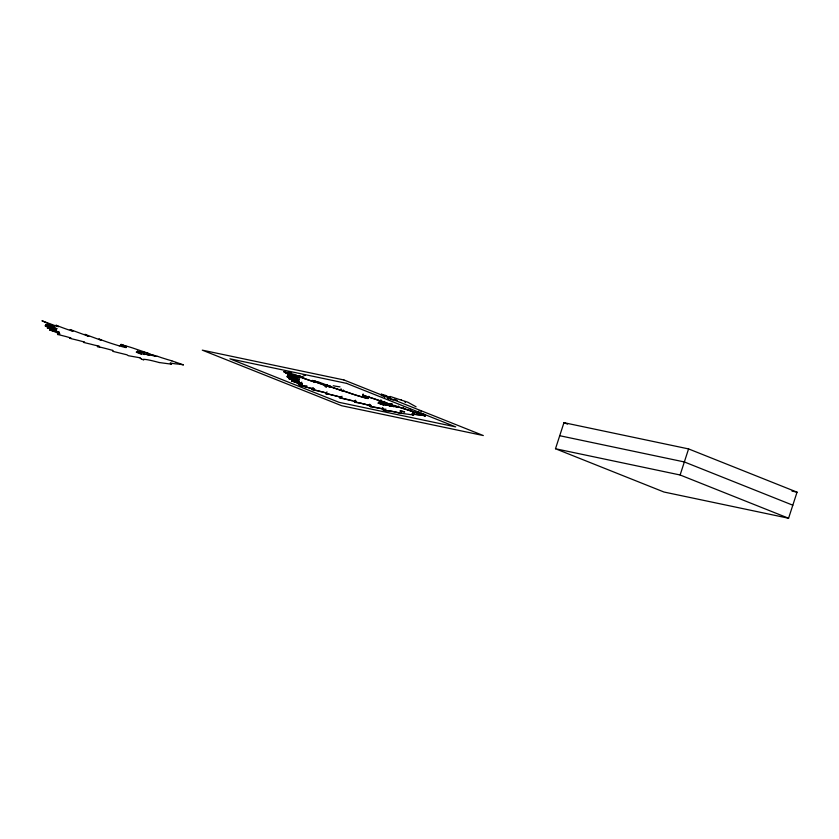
<?xml version="1.0" encoding="UTF-8"?>
<svg xmlns="http://www.w3.org/2000/svg" width="839" height="839" viewBox="0 0 839 839"><rect width="100%" height="100%" fill="white"/><g stroke="black" fill="none" stroke-linecap="round" stroke-linejoin="round"><path stroke-width="1.26" d="M368.856 396.291L368.468 397.487L367.335 397.256A9.114 0.766 18 0 1 363.665 396.291L363.686 394.97M413.554 415.106C411.666 414.476 414.623 416.123 413.711 413.805M386.433 396.417L386.622 395.84L381.231 394.141L384.314 395.662L381.294 395.557M314.499 388.667C311.321 388.499 311.573 390.513 313.377 387.754M378.263 403.045L381.64 403.874L381.976 402.846L384.346 403.58L384.755 402.311M287.567 375.589L287.19 376.753A21.562 1.804 18 0 1 292.14 378.515L294.227 379.291M292.433 377.183L287.756 375.453L288.123 374.33M295.737 381.158L293.482 380.256A10.12 0.849 18 0 0 291.636 379.564L289.056 378.672L289.35 377.781L290.85 377.99M302.04 383.255L301.631 384.514L295.831 382.343A7.09 0.598 18 0 0 293.828 381.63L291.532 380.875L292.633 379.815M293.587 378.326A17.22 1.437 18 0 1 298.852 379.627A7.509 0.629 18 0 1 296.44 378.788L289.833 376.176A6.838 0.577 18 0 0 288.207 375.61L287.756 375.453A8.327 0.692 18 0 0 290.042 376.071L296.796 377.592L297.205 376.344M300.928 376.417C301.295 379.322 295.968 374.75 299.334 375.998M296.062 380.403L297.426 380.728A16.381 1.374 18 0 1 298.621 381.021L299.292 378.494M299.838 384.199L297.866 383.57L298.264 382.353M301.704 382.133L301.337 383.245L291.532 380.875L297.121 382.846M300.698 383.528L299.355 384.902L301.956 384.87L302.334 383.717M315.412 381.063L315.034 382.217L312.181 380.497L318.715 382.049M328.72 394.162L326.014 393.785L326.476 392.662M324.599 392.463L326.581 393.009L326.969 391.823M325.679 384.556L331.038 386.527L330.776 387.324L312.181 380.497L315.034 382.217L305.333 378.945M343.508 390.03C343.885 392.117 339.952 390.198 341.169 388.918M342.008 396.26C341.861 397.476 337.593 398.2 340.372 396.784M354.121 401.168C355.212 401.619 353.859 402.112 355.411 400.182M361.106 403.318L354.813 402.29L354.813 400.822M363.402 394.802L362.521 395.945L368.468 397.487L366.591 396.784A6.293 0.524 18 0 1 365.133 396.239L362.742 395.179L363.13 393.984M368.51 396.732L368.447 398.399L366.748 398.284A11.557 0.965 18 0 1 364.871 397.822L363.098 397.35M368.258 405.09L369.254 405.363L369.632 404.199M383.14 409.747L381.986 408.719L372.946 406.779A26.397 2.213 18 0 0 370.439 406.663C367.241 403.989 370.639 408.1 370.964 405.415M382.983 402.374L382.553 403.716L378.976 402.678L381.63 403.79L378.976 402.678L379.438 401.252M378.976 402.678L382.553 403.716L379.333 402.185L379.7 401.042M391.53 403.496L391.163 404.65L380.539 401L380.927 399.794M382.553 403.716L379.333 402.185L384.346 403.58L381.619 402.28L382.018 401.021M382.626 403.077C381.032 404.304 384.44 405.992 384.01 403.884M384.64 396.889L384.975 395.861L386.643 396.438M384.723 397.004L383.024 395.914M386.307 403.286C381.724 400.969 386.013 405.698 384.168 401.42M385.762 408.971C386.968 412.264 381.116 409.862 382.343 407.618M384.346 403.58L381.619 402.28L384.87 403.318L385.248 402.164M386.999 404.419C386.947 406.485 384.22 404.125 386.328 403.402M388.793 398.882L389.286 397.382L387.828 397.581A3.587 0.566 18.9 0 0 387.943 397.833L388.1 397.959M391.435 404.975L390.607 405.961A6.303 0.524 18 0 0 390.282 405.814L388.877 405.111L389.296 403.811M394.477 405.373L394.078 406.611L391.53 405.499L391.907 404.325M398.284 405.982L397.885 407.198L391.928 405.122L392.295 403.989M401.566 412.253L401.168 413.47L390.145 410.806L385.195 410.481L395.179 411.907M394.141 405.604L403.223 408.53L403.601 407.376M404.513 408.887L410.03 410.67L410.439 409.39M413.501 415.085L412.945 414.686A34.829 2.916 18 0 0 412.274 413.942L412.683 412.61M425.415 415.84A9.103 0.766 18 0 0 418.042 413.312L418.409 412.064M424.995 414.613L425.247 415.808L419.909 414.98M555.491 448.75L563.955 422.678L688.578 448.917L797.05 492.168L788.576 518.24L663.953 492.011L555.491 448.75L680.114 474.989L788.576 518.24M680.114 474.989L688.578 448.917M299.103 381.336L298.684 382.574L301.337 383.245L289.056 378.672A14.2 1.185 18 0 0 291.941 379.448L294.499 380.057M399.574 413.029L412.61 414.896L413.155 413.187M340.624 397.151L341.641 397.413L339.407 397.56L350.02 400.067M392.044 406.066L394.099 406.579L391.53 405.499L397.885 407.198L394.225 405.877M312.171 387.828L312.286 389.17M363.654 396.281A9.932 0.829 18 0 1 362.521 395.945L364.273 396.564L364.944 395.578M326.098 393.837L325.574 393.397L338.148 396.49M308.374 387.597L312.989 388.939L311.741 389.044L312.139 389.611L326.581 393.009M384.87 403.318L381.619 402.28M412.61 414.896L413.952 413.91M383.664 404.534L378.242 403.087L381.64 403.874M312.989 388.939L301.547 385.814A9.449 0.787 18 0 0 299.565 385.615L299.67 385.552M404.912 402.028L404.985 402.007A4.279 1.468 34.5 0 1 405.447 402.374M355.086 401.482L356.26 401.126M370.439 406.663L381.986 408.719M300.991 385.458L306.906 385.898M354.813 402.29L354.32 401.661L363.172 403.8M418.86 414.896L417.728 414.791A52.333 4.384 18 0 1 414.812 414.393L412.253 413.931L413.302 414.99M382.217 401.514L391.163 404.65L387.66 403.706M387.712 405.206L385.521 404.671L386.139 405.09M159.148 362.521L171.607 364.189L171.114 363.958A8.652 0.724 18 0 1 170.978 363.832M297.373 382.941C308.679 386.685 293.556 382.374 300.1 384.147M299.953 384.231C304.043 385.405 298.757 383.832 299.575 385.594A9.334 0.849 9.7 0 1 300.719 385.405M292.643 379.941L291.867 379.826M391.163 404.65L383.801 402.563M386.024 395.725L386.622 395.84M391.53 405.499L397.885 407.198M331.038 386.527L327.053 385.269L330.776 387.324L327.032 385.332L328.71 385.909M412.253 413.931L421.063 415.095A37.126 3.104 18 0 1 423.496 415.473L425.247 415.808L415.305 412.306M301.631 384.514L299.544 383.989A6.743 0.566 18 0 0 297.782 383.538M392.411 405.279L399.521 407.251M391.928 405.122L392.652 405.258M292.192 376.543L295.475 377.235A6.67 0.556 18 0 1 296.796 377.592L290.525 375.075M99.684 347.073C92.112 345.846 105.976 347.336 94.817 345.207A55.437 4.635 18 0 0 90.255 344.042L83.533 342.417L84.561 342.071A40.387 3.377 18 0 0 76.045 339.847L74.797 339.533A29.91 2.507 18 0 0 72.081 338.904L69.658 338.222L70.969 338.002A42.39 3.545 18 0 0 66.082 336.575L58.898 334.751A9.344 0.787 18 0 0 57.765 334.625L57.534 333.849L59.936 333.922L53.832 331.405A7.509 0.629 18 0 0 50.948 330.398L49.511 329.926L52.039 330.556M183.227 364.86L181.098 364.462A32.92 2.758 18 0 0 179.536 364.22L175.414 363.822A52.438 4.384 18 0 1 172.257 363.36L170.233 362.993A32.385 2.706 18 0 1 170.831 363.57M296.335 374.96L283.97 371.698L285.155 372.526A25.243 2.108 18 0 0 289.004 374.425L296.796 377.592M291.951 376.501L287.756 375.453M56.716 331.646L55.584 331.415M394.078 406.611L389.286 405.363A6.418 0.535 18 0 0 389.768 405.583L391.037 406.212L389.023 405.604A21.971 1.835 18 0 1 388.52 405.457L387.398 405.101M301.337 385.772L303.487 386.265M292.601 378.127L293.587 378.326M292.475 378.095L292.203 378.043A12.879 1.08 18 0 1 287.295 376.816M50.298 327.116L51.515 327.378A17.451 1.458 18 0 1 56.832 328.678M559.728 435.714L684.351 461.953L792.813 505.204M791.964 491.098L797.05 492.168M303.886 377.078L302.564 376.784M137.313 351.237L142.85 352.37A9.25 0.776 18 0 0 142.913 352.317L141.781 351.614L149.143 353.701A7.121 0.598 18 0 0 147.475 353.03L132.531 347.933A9.239 0.776 18 0 0 129.542 347A14.557 1.217 18 0 0 127.885 346.517L126.542 346.14A12.627 1.059 18 0 1 124.854 345.658L120.973 344.357A13.581 1.133 18 0 0 123.029 345.269M379.333 402.185L382.039 402.867M329.15 394.257L333.146 395.211M294.762 380.109L295.8 380.35M361.357 403.37L365.154 404.283M393.145 405.363L393.879 405.541M363.444 403.863L367.608 404.922M317.551 390.649L323.948 392.285M395.641 412.012L399.049 412.893M297.121 380.424L298.621 381.021L294.227 379.994A30.823 2.58 18 0 1 293.136 379.742A18.762 1.573 18 0 1 291.941 379.448L289.056 378.672M366.748 398.284L352.464 394.068M139.966 357.781L128.419 355.715A15.039 1.258 18 0 1 127.046 354.824L112.804 351.342L112.562 350.555A42.957 3.597 18 0 1 112.992 350.471L111.807 350.146A76.779 6.429 18 0 0 105.819 348.542L104.697 348.258A25.831 2.16 18 0 0 99.61 347.042M333.87 395.389L335.317 395.756M365.447 404.367L369.254 405.363M303.917 386.38L307.714 387.408M336.04 395.945L339.732 396.91M338.809 396.669L341.641 397.413M399.993 407.408L407.922 409.925M408.352 410.072L418.011 413.291M350.786 400.266L352.411 400.706M403.223 408.53L404.094 408.771M59.328 332.296L58.961 332.202A9.397 0.787 18 0 0 56.643 331.615M388.877 405.111L390.555 405.594A14.714 1.227 18 0 1 391.121 405.772M355.002 401.409L340.005 397.938M410.03 410.67L413.753 411.781M386.391 405.237L382.846 404.283M390.02 396.428L407.827 402.227L416.081 406.81M386.674 405.426L385.038 404.964M366.58 396.784L362.742 395.179L372.411 398.2A8.872 0.745 18 0 1 374.184 398.756L381.388 401.262M369.6 397.371L380.539 401M362.616 397.214L359.543 396.312M119.264 345.888L124.644 347.325A7.069 0.587 18 0 0 126.249 347.535A11.956 0.996 18 0 0 126.06 347.031L125.829 346.937A19.066 1.594 18 0 0 124.55 346.423L120.501 344.997L121.445 345.29A8.851 0.745 18 0 0 124.612 346.15L126.448 346.549A6.46 0.545 18 0 0 124.77 345.92A6.743 0.566 18 0 1 123.071 345.28M300.729 377.204C293.335 374.163 303.372 378.683 299.334 377.256A10.917 0.912 18 0 1 295.894 376.166L289.214 373.743M383.633 405.038L378.253 403.108M300.54 377.623L285.889 372.453M358.956 396.134L358.368 395.956M388.363 405.405L389.023 405.604A13.277 1.112 18 0 0 389.695 405.814A9.271 0.776 18 0 0 390.366 406.013A7.32 0.608 18 0 0 391.037 406.212M357.771 395.777L356.26 395.295M348.363 392.673L333.209 387.786M315.034 382.217L301.232 377.403M390.649 398.829L389.516 398.462M364.273 396.564L367.22 397.623M343.141 391.184L328.049 385.751M355.642 395.106L340.865 389.873M419.175 410.523L419.815 410.743M352.139 393.952L348.972 392.883M157.774 356.397L149.908 354.184L155.865 356.25L149.258 354.876A13.414 1.122 18 0 0 148.188 354.54L146.856 354.163L149.017 355.264A11.306 0.944 18 0 1 146.636 354.551L145.504 354.205A10.75 0.902 18 0 0 143.899 353.712L144.654 354.488M45.17 325.815L56.601 330.084L52.07 329.014A18.206 1.521 18 0 1 47.089 327.755L49.281 328.51A9.89 0.829 18 0 1 51.116 329.182L53.748 330.22A15.27 1.279 18 0 0 59.275 332.296M301.956 384.87L300.582 384.409A6.964 0.587 18 0 0 300.173 384.293M362.521 395.945L367.639 397.791M367.409 397.078L368.468 397.487M305.071 378.85L303.005 378.074M332.968 387.691L327.032 385.332M302.753 377.98L298.002 376.124M362.742 395.179L364.294 395.756A7.278 0.608 18 0 0 368.185 396.973M294.562 379.427L295.548 379.805M288.731 373.565L287.295 372.998M284.442 371.887L285.302 372.443M286.823 372.82L283.97 371.708A28.904 2.423 18 0 0 290.315 375.023M295.863 379.931L296.807 380.298M57.587 325.826L55.982 325.186L56.989 325.805A63.324 5.296 18 0 0 58.52 326.675L57.335 326.329A10.907 0.912 18 0 1 53.916 325.228L41.95 320.76L54.776 326.654A6.89 0.577 18 0 0 53.371 326.277L48.106 325.154A8.285 0.692 18 0 1 45.736 324.515L46.197 324.672A6.848 0.577 18 0 1 48.169 325.364L54.504 327.871A7.436 0.619 18 0 0 56.895 328.72M317.352 382.657L312.181 380.497M563.955 422.678L567.573 424.125M298.621 381.021L287.19 376.753L298.915 379.658L292.727 377.309M385.699 410.921L383.266 409.81M85.012 334.383L101.12 340.235A18.668 1.563 18 0 1 98.866 338.946A22.842 1.909 18 0 0 119.211 345.857M425.488 415.053L422.426 413.648M141.466 358.998L142.609 359.532A7.027 0.587 18 0 0 143.679 359.973L143.375 359.354A22.097 1.846 18 0 1 143.909 359.312M420.8 411.141L421.388 411.477M382.217 395.547L381.441 395.075M383.874 408.74L385.08 409.925A6.985 2.202 18.3 0 0 385.814 410.449M299.565 385.615L299.366 384.849L299.523 385.521M422.437 413.952A10.446 3.157 31.5 0 1 421.241 413.281M387.083 405.006A11.012 0.923 18 0 0 386.485 404.828A6.387 0.535 18 0 0 385.919 404.66M367.818 397.906A9.711 0.808 18 0 1 367.021 398.389M330.765 387.303A20.556 1.72 18 0 1 317.173 382.626M301.306 383.245A14.525 1.217 18 0 1 295.852 381.2M298.495 382.5A15.763 1.321 18 0 1 294.153 381.556M291.521 380.864A6.439 0.535 18 0 1 293.713 381.388M312.391 389.495A21.3 1.783 18 0 1 316.827 390.492M383.454 408.572A14.798 5.726 8.3 0 1 383.245 408.079M370.922 405.531A14.662 5.254 7.5 0 1 370.282 404.755M291.857 378.746A18.825 7.247 16.8 0 1 290.231 378.725M291.615 372.747A23.849 3.618 -0.9 0 1 287.892 372.149M290.409 373.376A25.233 6.02 -9.6 0 1 288.878 373.187M300.425 375.862A48.463 11.295 -32.1 0 1 298.317 375.557M302.009 376.984A34.357 9.386 2.7 0 1 301.232 376.795M305.448 375.473A39.548 8.547 5 0 1 303.225 375.002M318.998 382.238A17.755 2.077 22.2 0 1 325.731 384.682M339.994 386.863A19.035 4.321 5.1 0 1 333.261 385.72M326.455 387.272A29.722 9.344 4.4 0 1 324.829 386.443M341.106 389.558A21.363 6.534 -6.9 0 1 340.099 389.411M385.237 395.956A8.086 0.849 21.8 0 1 385.51 395.505M387.01 396.386A8.233 0.713 17.8 0 1 390.303 397.581M389.149 398.829A9.082 2.821 15.4 0 1 387.492 398.21M394.225 399.217A10.467 1.206 15.7 0 1 397.172 400.329M393.564 399.773A6.439 1.458 17.2 0 1 392.61 400.025M391.005 399.574A5.852 1.248 17.4 0 1 391.404 399.553M401.273 399.742A30.949 4.268 27.1 0 1 401.105 399.7M400.161 411.005A33.141 2.769 18 0 0 404.692 411.991L402.049 411.047A30.634 2.559 18 0 1 400.14 410.995M176.022 362.364A9.208 0.766 18 0 1 183.405 364.902M171.796 360.854A10.676 0.891 18 0 1 175.97 362.343M171.785 360.854A6.712 0.566 18 0 0 167.999 359.721L161.203 357.592A22.349 1.867 18 0 0 157.774 356.397M144.665 354.488A8.589 0.724 18 0 1 141.686 353.607L140.27 353.156A7.876 0.661 18 0 0 141.067 353.827L141.613 354.089A6.628 0.556 18 0 1 138.498 353.156L136.254 352.097L140.532 352.779A9.669 0.808 18 0 0 137.386 351.258M85.001 334.383A44.467 3.723 18 0 0 88.777 336.376L70.161 329.549A24.142 2.024 18 0 0 72.972 331.269A17.713 1.479 18 0 1 64.404 328.395A31.683 2.653 18 0 1 57.618 325.826M50.267 327.105A13.497 1.133 18 0 1 45.296 325.878M55.51 331.384A13.288 1.112 18 0 1 52.154 330.608M141.277 358.935A25.957 2.171 18 0 1 140.082 357.823M144.172 359.396A30.54 2.559 18 0 1 159.19 362.542M325.553 393.271L326.119 393.04L325.553 393.323M343.906 379.952L202.293 350.146L341.704 405.74L483.316 435.546L343.906 379.952M346.538 383.36L229.928 358.809L339.071 402.332L455.682 426.883L346.538 383.36"/></g></svg>
